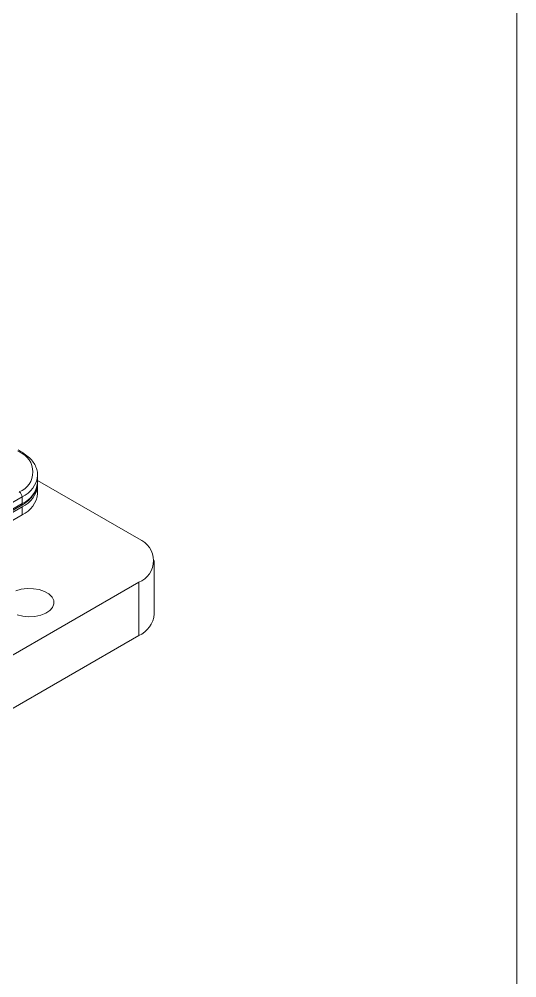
# Model space of a CAD drawing. Header units: millimetres. Extents: x 5 to 292, y 5 to 205.
# Drawn here: x 261.8 to 292.2, y 114.2 to 172.9 of the extents above; entities that cross this region are included whole.
import ezdxf

# ---------------------------------------------------------------- set-up
doc = ezdxf.new("R2010")
doc.units = ezdxf.units.MM

msp = doc.modelspace()

# ---------------------------------------------------------------- linework, layer by layer
at = {"color": 7, "linetype": 'Continuous', "lineweight": 0}
msp.add_line((292.245, 205.05), (292.245, 5.05), dxfattribs=at)
at = {"color": 8, "linetype": 'Continuous', "lineweight": 15}
msp.add_line((261.777, 146.369), (261.687, 146.421), dxfattribs=at)
at = {"color": 7, "linetype": 'Continuous', "lineweight": 15}
for p, q in [((261.902, 146.381), (261.707, 146.494)), ((262.903, 145.015), (262.906, 144.94)), ((262.905, 144.483), (262.906, 144.532)), ((262.906, 144.532), (262.906, 144.94)), ((269.096, 141.041), (262.906, 144.615)), ((262.906, 143.838), (262.906, 144.328)), ((261.954, 143.613), (253.115, 138.511)), ((261.954, 143.205), (261.954, 143.613)), ((253.063, 137.988), (261.902, 143.091)), ((253.115, 138.102), (261.954, 143.205)), ((261.954, 143.001), (253.115, 137.898)), ((261.954, 142.511), (261.954, 143.001)), ((261.954, 142.511), (253.115, 137.408)), ((270.048, 136.449), (270.048, 139.715)), ((260.257, 133.286), (269.096, 138.388)), ((269.096, 138.388), (269.096, 135.122)), ((260.257, 130.019), (269.096, 135.122))]:
    msp.add_line(p, q, dxfattribs=at)
at = {"color": 7, "linetype": 'Continuous', "lineweight": 15, "flags": 128}
msp.add_lwpolyline([(261.65, 136.398), (261.995, 136.311), (262.367, 136.278), (262.741, 136.298), (263.095, 136.371), (263.406, 136.494), (263.654, 136.656), (263.825, 136.85), (263.907, 137.062), (263.895, 137.279), (263.79, 137.487), (263.599, 137.674), (263.333, 137.827), (263.009, 137.938), (262.648, 137.998), (262.273, 138.005), (261.906, 137.958), (261.571, 137.859)], dxfattribs=at)
at = {"color": 8, "linetype": 'Continuous', "lineweight": 15}
for centre, radius, start, end in [((261.851, 146.266), 0.126, 65.70835, 125.61659), ((261.281, 145.101), 1.633, 294.33313, 354.34663), ((261.308, 144.678), 1.608, 293.6716, 353.04808), ((261.837, 143.189), 0.118, 303.64595, 7.67062)]:
    msp.add_arc(centre, radius, start, end, dxfattribs=at)
at = {"color": 7, "linetype": 'Continuous', "lineweight": 15}
for centre, radius, start, end in [((261.3, 145.144), 1.315, 291.31262, 68.68733), ((261.57, 143.596), 0.384, 2.60437, 57.39526), ((261.281, 144.488), 1.633, 294.33313, 354.34663), ((261.281, 143.998), 1.633, 294.33313, 354.34663), ((268.578, 139.715), 1.424, 291.31231, 68.68756), ((268.462, 136.581), 1.591, 293.46196, 355.21781)]:
    msp.add_arc(centre, radius, start, end, dxfattribs=at)
for points, knots in [([(262.894, 145.026), (262.894, 145.061), (262.894, 145.203), (262.811, 145.447), (262.649, 145.744), (262.408, 146.02), (262.15, 146.23), (261.966, 146.342), (261.902, 146.381)], [0, 0, 0, 0, 0.066662, 0.267402, 0.469401, 0.676045, 0.887635, 1, 1, 1, 1]), ([(261.902, 143.091), (261.967, 143.13), (262.156, 143.245), (262.422, 143.464), (262.67, 143.754), (262.83, 144.069), (262.905, 144.316), (262.898, 144.451), (262.897, 144.476)], [0, 0, 0, 0, 0.1125681, 0.3258655, 0.5390222, 0.7491538, 0.9536695, 1, 1, 1, 1])]:
    msp.add_open_spline(points, degree=3, knots=knots, dxfattribs=at)

doc.saveas('drawing.dxf')
